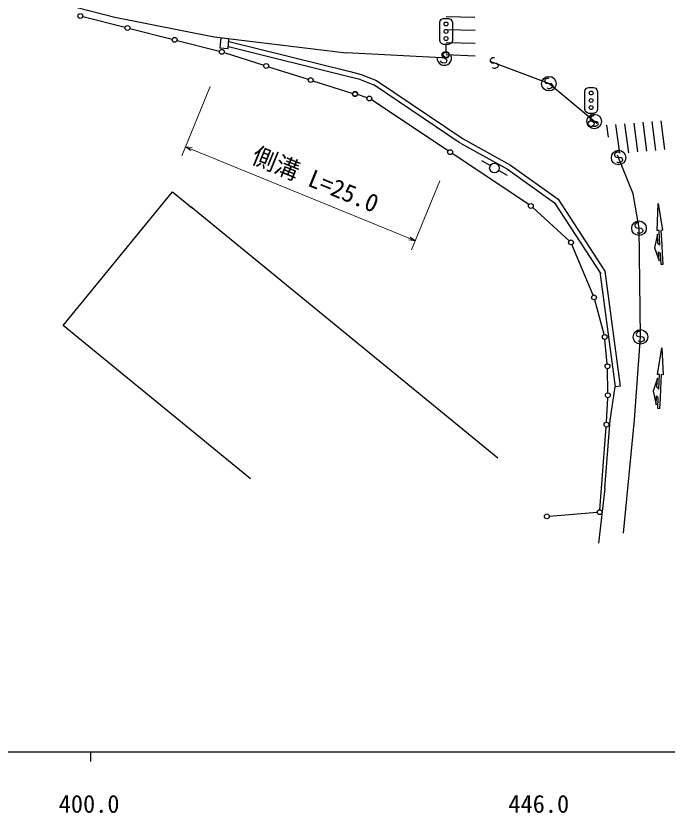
# Model space of a CAD drawing. Units: millimetres, scale not verified. Extents: x 40000 to 680000, y 20000 to 380000.
# Drawn here: x 460334 to 527168, y 198715 to 280482 of the extents above; entities that cross this region are included whole.
import ezdxf
from ezdxf.enums import TextEntityAlignment as Align

# ---------------------------------------------------------------- set-up
doc = ezdxf.new("R2010")
doc.units = ezdxf.units.MM
doc.header["$LTSCALE"] = 1000
for name, color, linetype, lineweight in [('M-BGD', 7, 'Continuous', 25), ('M-STR-HTXT', 7, 'Continuous', 13), ('M-STR-STRC', 7, 'Continuous', 25), ('M-TTL-BAND', 7, 'Continuous', 25)]:
    doc.layers.add(name, color=color, linetype=linetype, lineweight=lineweight)
doc.styles.add('ＭＳ ゴシック', font='')
doc.styles.get('ＭＳ ゴシック').set_extended_font_data('MS Gothic')

msp = doc.modelspace()

# ---------------------------------------------------------------- linework, layer by layer
at = {"layer": 'M-BGD'}
for p, q in [((434594, 289577), (470477, 280373)), ((467184, 280417), (471541, 279315)), ((470477, 280373), (480676, 278348)), ((503829, 279811), (503879, 279981)), ((503829, 277961), (503829, 279811)), ((503879, 279981), (504009, 280141)), ((504009, 280141), (504229, 280211)), ((504229, 280211), (504729, 280211)), ((504481, 280425), (507448, 280361)), ((504729, 280211), (504949, 280141)), ((504949, 280141), (505069, 279991)), ((505069, 279991), (505129, 279811)), ((505129, 279811), (505129, 277961)), ((472026, 279192), (476383, 278089)), ((504487, 279093), (507454, 279029)), ((480676, 278348), (494221, 276693)), ((481349, 278188), (481276, 277223)), ((482198, 278123), (481349, 278188)), ((482125, 277158), (482198, 278123)), ((476867, 277967), (481224, 276864)), ((481276, 277223), (482125, 277158)), ((482140, 277356), (494776, 274210)), ((482178, 277862), (494649, 274778)), ((503909, 277761), (503829, 277961)), ((504019, 277641), (503909, 277761)), ((504229, 277561), (504019, 277641)), ((504729, 277561), (504229, 277561)), ((504479, 276811), (504479, 277561)), ((504493, 277761), (507460, 277697)), ((504959, 277651), (504729, 277561)), ((505069, 277771), (504959, 277651)), ((505129, 277961), (505069, 277771)), ((481705, 276727), (485787, 275430)), ((504683, 276141), (494221, 276693)), ((504048, 276507), (504047, 276451)), ((504048, 276507), (504047, 276451)), ((504047, 276451), (504069, 276373)), ((504047, 276451), (504069, 276373)), ((504061, 276593), (504048, 276507)), ((504061, 276593), (504048, 276507)), ((504118, 276670), (504061, 276593)), ((504118, 276670), (504061, 276593)), ((504205, 276718), (504118, 276670)), ((504205, 276718), (504118, 276670)), ((504305, 276734), (504205, 276718)), ((504305, 276734), (504205, 276718)), ((504421, 276722), (504305, 276734)), ((504421, 276722), (504305, 276734)), ((504498, 276700), (504421, 276722)), ((504498, 276700), (504421, 276722)), ((504551, 276668), (504498, 276700)), ((504551, 276668), (504498, 276700)), ((507466, 276365), (504502, 276504)), ((504587, 276619), (504551, 276668)), ((504587, 276619), (504551, 276668)), ((503964, 275781), (503920, 275872)), ((503964, 275781), (503920, 275872)), ((504018, 275719), (503964, 275781)), ((504018, 275719), (503964, 275781)), ((504085, 275678), (504018, 275719)), ((504085, 275678), (504018, 275719)), ((504069, 276373), (504117, 276327)), ((504069, 276373), (504117, 276327)), ((504159, 275660), (504085, 275678)), ((504159, 275660), (504085, 275678)), ((504117, 276327), (504500, 276051)), ((504117, 276327), (504500, 276051)), ((504331, 275642), (504159, 275660)), ((504331, 275642), (504159, 275660)), ((504450, 275664), (504331, 275642)), ((504450, 275664), (504331, 275642)), ((504509, 275726), (504450, 275664)), ((504509, 275726), (504450, 275664)), ((504500, 276051), (504538, 275979)), ((504500, 276051), (504538, 275979)), ((504542, 275794), (504509, 275726)), ((504542, 275794), (504509, 275726)), ((504538, 275979), (504558, 275883)), ((504538, 275979), (504558, 275883)), ((504558, 275883), (504542, 275794)), ((504558, 275883), (504542, 275794)), ((509019, 275979), (509009, 275884)), ((509019, 275979), (509009, 275884)), ((509009, 275884), (509041, 275804)), ((509009, 275884), (509041, 275804)), ((509071, 276065), (509019, 275979)), ((509071, 276065), (509019, 275979)), ((515041, 273537), (509020, 275793)), ((509041, 275804), (509068, 275754)), ((509041, 275804), (509068, 275754)), ((509068, 275754), (509127, 275699)), ((509068, 275754), (509127, 275699)), ((509149, 276129), (509071, 276065)), ((509149, 276129), (509071, 276065)), ((509127, 275699), (509191, 275683)), ((509127, 275699), (509191, 275683)), ((509255, 276177), (509149, 276129)), ((509255, 276177), (509149, 276129)), ((509191, 275683), (509661, 275637)), ((509191, 275683), (509661, 275637)), ((509332, 276196), (509255, 276177)), ((509332, 276196), (509255, 276177)), ((509394, 276196), (509332, 276196)), ((509394, 276196), (509332, 276196)), ((509451, 276172), (509394, 276196)), ((509451, 276172), (509394, 276196)), ((509661, 275637), (509730, 275595)), ((509661, 275637), (509730, 275595)), ((509730, 275595), (509796, 275522)), ((509730, 275595), (509796, 275522)), ((486263, 275278), (490345, 273981)), ((494649, 274778), (495786, 274491)), ((509334, 275134), (509251, 275191)), ((509334, 275134), (509251, 275191)), ((509412, 275108), (509334, 275134)), ((509412, 275108), (509334, 275134)), ((509491, 275107), (509412, 275108)), ((509491, 275107), (509412, 275108)), ((509564, 275127), (509491, 275107)), ((509564, 275127), (509491, 275107)), ((509721, 275199), (509564, 275127)), ((509721, 275199), (509564, 275127)), ((509813, 275278), (509721, 275199)), ((509813, 275278), (509721, 275199)), ((509796, 275522), (509827, 275437)), ((509796, 275522), (509827, 275437)), ((509833, 275361), (509813, 275278)), ((509833, 275361), (509813, 275278)), ((509827, 275437), (509833, 275361)), ((509827, 275437), (509833, 275361)), ((494776, 274210), (495658, 273986)), ((495592, 274008), (497145, 273384)), ((495786, 274491), (497339, 273867)), ((514672, 273967), (514620, 273881)), ((514672, 273967), (514620, 273881)), ((514750, 274031), (514672, 273967)), ((514750, 274031), (514672, 273967)), ((514855, 274079), (514750, 274031)), ((514855, 274079), (514750, 274031)), ((514933, 274098), (514855, 274079)), ((514933, 274098), (514855, 274079)), ((514995, 274098), (514933, 274098)), ((514995, 274098), (514933, 274098)), ((515052, 274074), (514995, 274098)), ((515052, 274074), (514995, 274098)), ((490821, 273830), (494903, 272533)), ((497054, 273444), (505938, 267461)), ((497339, 273867), (506223, 267884)), ((514620, 273881), (514610, 273786)), ((514620, 273881), (514610, 273786)), ((514610, 273786), (514642, 273706)), ((514610, 273786), (514642, 273706)), ((514642, 273706), (514669, 273656)), ((514642, 273706), (514669, 273656)), ((514669, 273656), (514727, 273600)), ((514669, 273656), (514727, 273600)), ((514727, 273600), (514792, 273585)), ((514727, 273600), (514792, 273585)), ((514792, 273585), (515262, 273539)), ((514792, 273585), (515262, 273539)), ((519948, 269448), (515041, 273537)), ((515262, 273539), (515331, 273496)), ((515262, 273539), (515331, 273496)), ((515414, 273180), (515322, 273101)), ((515414, 273180), (515322, 273101)), ((515331, 273496), (515397, 273424)), ((515331, 273496), (515397, 273424)), ((515397, 273424), (515428, 273339)), ((515397, 273424), (515428, 273339)), ((515434, 273263), (515414, 273180)), ((515434, 273263), (515414, 273180)), ((515428, 273339), (515434, 273263)), ((515428, 273339), (515434, 273263)), ((518907, 273061), (519127, 273131)), ((519127, 273131), (519627, 273131)), ((519627, 273131), (519847, 273061)), ((496374, 272097), (495397, 272414)), ((496374, 272097), (495397, 272414)), ((514935, 273036), (514852, 273093)), ((514935, 273036), (514852, 273093)), ((515013, 273010), (514935, 273036)), ((515013, 273010), (514935, 273036)), ((515092, 273008), (515013, 273010)), ((515092, 273008), (515013, 273010)), ((515165, 273029), (515092, 273008)), ((515165, 273029), (515092, 273008)), ((515322, 273101), (515165, 273029)), ((515322, 273101), (515165, 273029)), ((518727, 272731), (518777, 272901)), ((518727, 270881), (518727, 272731)), ((518777, 272901), (518907, 273061)), ((519847, 273061), (519967, 272911)), ((519967, 272911), (520027, 272731)), ((520027, 272731), (520027, 270881)), ((504692, 266645), (496820, 271881)), ((504692, 266645), (496820, 271881)), ((518807, 270681), (518727, 270881)), ((518917, 270561), (518807, 270681)), ((519967, 270691), (519857, 270571)), ((520027, 270881), (519967, 270691)), ((519127, 270481), (518917, 270561)), ((519627, 270481), (519127, 270481)), ((519269, 270008), (519259, 269912)), ((519269, 270008), (519259, 269912)), ((519259, 269912), (519291, 269832)), ((519259, 269912), (519291, 269832)), ((519320, 270093), (519269, 270008)), ((519320, 270093), (519269, 270008)), ((519398, 270157), (519320, 270093)), ((519398, 270157), (519320, 270093)), ((519377, 269731), (519377, 270481)), ((519504, 270206), (519398, 270157)), ((519504, 270206), (519398, 270157)), ((519582, 270225), (519504, 270206)), ((519582, 270225), (519504, 270206)), ((519644, 270224), (519582, 270225)), ((519644, 270224), (519582, 270225)), ((519857, 270571), (519627, 270481)), ((519700, 270200), (519644, 270224)), ((519700, 270200), (519644, 270224)), ((519291, 269832), (519318, 269783)), ((519291, 269832), (519318, 269783)), ((519318, 269783), (519376, 269727)), ((519318, 269783), (519376, 269727)), ((519376, 269727), (519441, 269711)), ((519376, 269727), (519441, 269711)), ((519441, 269711), (519911, 269666)), ((519441, 269711), (519911, 269666)), ((519584, 269162), (519500, 269219)), ((519584, 269162), (519500, 269219)), ((519662, 269136), (519584, 269162)), ((519662, 269136), (519584, 269162)), ((519741, 269135), (519662, 269136)), ((519741, 269135), (519662, 269136)), ((519814, 269156), (519741, 269135)), ((519814, 269156), (519741, 269135)), ((519971, 269227), (519814, 269156)), ((519971, 269227), (519814, 269156)), ((519911, 269666), (519980, 269623)), ((519911, 269666), (519980, 269623)), ((520062, 269306), (519971, 269227)), ((520062, 269306), (519971, 269227)), ((519980, 269623), (520046, 269550)), ((519980, 269623), (520046, 269550)), ((520046, 269550), (520076, 269465)), ((520046, 269550), (520076, 269465)), ((520082, 269389), (520062, 269306)), ((520082, 269389), (520062, 269306)), ((520076, 269465), (520082, 269389)), ((520076, 269465), (520082, 269389)), ((520961, 269274), (521128, 268043)), ((521887, 269338), (522279, 266392)), ((522815, 269417), (523207, 266454)), ((523742, 269496), (524135, 266532)), ((524670, 269574), (525063, 266611)), ((525598, 269653), (525991, 266689)), ((526526, 269731), (526919, 266768)), ((505971, 267430), (510843, 264730)), ((506223, 267884), (511095, 265184)), ((512980, 261132), (505108, 266368)), ((512980, 261132), (505108, 266368)), ((521775, 266297), (521765, 266202)), ((521775, 266297), (521765, 266202)), ((521765, 266202), (521797, 266122)), ((521765, 266202), (521797, 266122)), ((521827, 266382), (521775, 266297)), ((521827, 266382), (521775, 266297)), ((521797, 266122), (521824, 266072)), ((521797, 266122), (521824, 266072)), ((521824, 266072), (521882, 266016)), ((521824, 266072), (521882, 266016)), ((521904, 266447), (521827, 266382)), ((521904, 266447), (521827, 266382)), ((521882, 266016), (521947, 266000)), ((521882, 266016), (521947, 266000)), ((522010, 266495), (521904, 266447)), ((522010, 266495), (521904, 266447)), ((521947, 266000), (522417, 265955)), ((521947, 266000), (522417, 265955)), ((522088, 266514), (522010, 266495)), ((522088, 266514), (522010, 266495)), ((522150, 266513), (522088, 266514)), ((522150, 266513), (522088, 266514)), ((523677, 262243), (522094, 266206)), ((522206, 266489), (522150, 266513)), ((522206, 266489), (522150, 266513)), ((522417, 265955), (522486, 265912)), ((522417, 265955), (522486, 265912)), ((522486, 265912), (522552, 265839)), ((522486, 265912), (522552, 265839)), ((522552, 265839), (522583, 265754)), ((522552, 265839), (522583, 265754)), ((522583, 265754), (522588, 265679)), ((522583, 265754), (522588, 265679)), ((509020, 265131), (508155, 265632)), ((511095, 265184), (515995, 261676)), ((522090, 265452), (522007, 265508)), ((522090, 265452), (522007, 265508)), ((522168, 265425), (522090, 265452)), ((522168, 265425), (522090, 265452)), ((522247, 265424), (522168, 265425)), ((522247, 265424), (522168, 265425)), ((522320, 265445), (522247, 265424)), ((522320, 265445), (522247, 265424)), ((522477, 265516), (522320, 265445)), ((522477, 265516), (522320, 265445)), ((522568, 265595), (522477, 265516)), ((522568, 265595), (522477, 265516)), ((522588, 265679), (522568, 265595)), ((522588, 265679), (522568, 265595)), ((509888, 264633), (510758, 264140)), ((510793, 264762), (515613, 261310)), ((465188, 248735), (476407, 262453)), ((476407, 262453), (478470, 260766)), ((515995, 261676), (520793, 254316)), ((524288, 258702), (523677, 262243)), ((478272, 260928), (509806, 235139)), ((515613, 261310), (520357, 254032)), ((517126, 257422), (513373, 260826)), ((517126, 257422), (513373, 260826)), ((524103, 259244), (523997, 259196)), ((524103, 259244), (523997, 259196)), ((524181, 259263), (524103, 259244)), ((524181, 259263), (524103, 259244)), ((524243, 259262), (524181, 259263)), ((524243, 259262), (524181, 259263)), ((524299, 259239), (524243, 259262)), ((524299, 259239), (524243, 259262)), ((523868, 259046), (523858, 258951)), ((523868, 259046), (523858, 258951)), ((523858, 258951), (523890, 258871)), ((523858, 258951), (523890, 258871)), ((523919, 259131), (523868, 259046)), ((523919, 259131), (523868, 259046)), ((523890, 258871), (523917, 258821)), ((523890, 258871), (523917, 258821)), ((523917, 258821), (523975, 258765)), ((523917, 258821), (523975, 258765)), ((523997, 259196), (523919, 259131)), ((523997, 259196), (523919, 259131)), ((523975, 258765), (524040, 258749)), ((523975, 258765), (524040, 258749)), ((524040, 258749), (524510, 258704)), ((524040, 258749), (524510, 258704)), ((524434, 247555), (524288, 258702)), ((524510, 258704), (524579, 258661)), ((524510, 258704), (524579, 258661)), ((524579, 258661), (524645, 258588)), ((524579, 258661), (524645, 258588)), ((524645, 258588), (524675, 258503)), ((524645, 258588), (524675, 258503)), ((524681, 258428), (524661, 258344)), ((524681, 258428), (524661, 258344)), ((524675, 258503), (524681, 258428)), ((524675, 258503), (524681, 258428)), ((524183, 258201), (524099, 258257)), ((524183, 258201), (524099, 258257)), ((524261, 258174), (524183, 258201)), ((524261, 258174), (524183, 258201)), ((524340, 258173), (524261, 258174)), ((524340, 258173), (524261, 258174)), ((524413, 258194), (524340, 258173)), ((524413, 258194), (524340, 258173)), ((524570, 258266), (524413, 258194)), ((524570, 258266), (524413, 258194)), ((524661, 258344), (524570, 258266)), ((524661, 258344), (524570, 258266)), ((519577, 251843), (517408, 257023)), ((519577, 251843), (517408, 257023)), ((520793, 254316), (522358, 242489)), ((520277, 254248), (521842, 242420)), ((520702, 247789), (519738, 251371)), ((520702, 247789), (519738, 251371)), ((484422, 233004), (465188, 248735)), ((524014, 247899), (524003, 247804)), ((524014, 247899), (524003, 247804)), ((524003, 247804), (524036, 247724)), ((524003, 247804), (524036, 247724)), ((524065, 247985), (524014, 247899)), ((524065, 247985), (524014, 247899)), ((524143, 248049), (524065, 247985)), ((524143, 248049), (524065, 247985)), ((524249, 248097), (524143, 248049)), ((524249, 248097), (524143, 248049)), ((524327, 248116), (524249, 248097)), ((524327, 248116), (524249, 248097)), ((524389, 248116), (524327, 248116)), ((524389, 248116), (524327, 248116)), ((524445, 248092), (524389, 248116)), ((524445, 248092), (524389, 248116)), ((521035, 244794), (520791, 247299)), ((521035, 244794), (520791, 247299)), ((523825, 239047), (524434, 247555)), ((524036, 247724), (524063, 247674)), ((524036, 247724), (524063, 247674)), ((524063, 247674), (524121, 247619)), ((524063, 247674), (524121, 247619)), ((524121, 247619), (524186, 247603)), ((524121, 247619), (524186, 247603)), ((524186, 247603), (524656, 247557)), ((524186, 247603), (524656, 247557)), ((524329, 247054), (524245, 247111)), ((524329, 247054), (524245, 247111)), ((524407, 247028), (524329, 247054)), ((524407, 247028), (524329, 247054)), ((524486, 247027), (524407, 247028)), ((524486, 247027), (524407, 247028)), ((524558, 247047), (524486, 247027)), ((524558, 247047), (524486, 247027)), ((524715, 247119), (524558, 247047)), ((524715, 247119), (524558, 247047)), ((524656, 247557), (524725, 247515)), ((524656, 247557), (524725, 247515)), ((524807, 247198), (524715, 247119)), ((524807, 247198), (524715, 247119)), ((524725, 247515), (524791, 247442)), ((524725, 247515), (524791, 247442)), ((524791, 247442), (524821, 247357)), ((524791, 247442), (524821, 247357)), ((524827, 247281), (524807, 247198)), ((524827, 247281), (524807, 247198)), ((524821, 247357), (524827, 247281)), ((524821, 247357), (524827, 247281)), ((521085, 241820), (521062, 244295)), ((521085, 241820), (521062, 244295)), ((521341, 239026), (521842, 242420)), ((522358, 242489), (521842, 242420)), ((520962, 238811), (521076, 241321)), ((520962, 238811), (521076, 241321)), ((520790, 232002), (521341, 239026)), ((522683, 227410), (523825, 239047)), ((520268, 229833), (520931, 238312)), ((520268, 229833), (520931, 238312)), ((520790, 232002), (520120, 226392)), ((515071, 229164), (519999, 229564)), ((515071, 229164), (519999, 229564))]:
    msp.add_line(p, q, dxfattribs=at)
for centre, radius in [((466942, 280479), 249), ((504479, 279661), 200), ((471783, 279253), 249), ((504479, 278892), 200), ((476625, 278028), 249), ((504479, 278161), 200), ((481467, 276803), 249), ((504479, 276511), 300), ((504502, 276504), 300), ((486025, 275354), 249), ((490583, 273906), 249), ((515041, 273537), 746), ((515041, 273537), 746), ((495141, 272457), 249), ((495160, 272492), 249), ((495160, 272492), 249), ((519377, 272581), 200), ((496611, 272020), 249), ((496611, 272020), 249), ((519377, 271811), 200), ((519377, 271081), 200), ((519689, 269664), 746), ((519689, 269664), 746), ((519371, 269419), 300), ((519377, 269431), 300), ((504900, 266507), 249), ((504900, 266507), 249), ((522195, 265953), 746), ((522195, 265953), 746), ((509453, 264880), 498), ((513188, 260994), 249), ((513188, 260994), 249), ((524288, 258702), 746), ((524288, 258702), 746), ((517311, 257254), 249), ((517311, 257254), 249), ((519673, 251612), 249), ((519673, 251612), 249), ((520767, 247547), 249), ((520767, 247547), 249), ((524434, 247555), 746), ((524434, 247555), 746), ((521060, 244545), 249), ((521060, 244545), 249), ((521087, 241571), 249), ((521087, 241571), 249), ((520951, 238561), 249), ((520951, 238561), 249), ((520248, 229584), 249), ((520248, 229584), 249), ((520248, 229584), 249), ((520248, 229584), 249), ((514821, 229144), 249), ((514821, 229144), 249)]:
    msp.add_circle(centre, radius, dxfattribs=at)
msp.add_arc((504308, 276161), 746, 176.9776, 25.46545, dxfattribs=at)
msp.add_arc((504308, 276161), 746, 176.9776, 25.46545, dxfattribs=at)
at = {"layer": 'M-STR-HTXT'}
for p, q in [((480282, 273235), (477376, 266143)), ((477755, 267069), (478295, 266672)), ((478418, 266973), (477755, 267069)), ((477755, 267069), (501330, 257407)), ((500951, 256482), (503857, 263574)), ((501330, 257407), (500790, 257804)), ((500856, 257601), (500963, 257558)), ((500667, 257503), (501330, 257407))]:
    msp.add_line(p, q, dxfattribs=at)
at = {"layer": 'M-STR-STRC'}
for p, q in [((526153, 258466), (526261, 261228)), ((526261, 261228), (526714, 258501)), ((526340, 258478), (526153, 258466)), ((526433, 256981), (526340, 258478)), ((526714, 258501), (526527, 258490)), ((526527, 258490), (526621, 256992)), ((526176, 258092), (525888, 256696)), ((526235, 257156), (526176, 258092)), ((526433, 256981), (526235, 257156)), ((526621, 256992), (526675, 256119)), ((525888, 256696), (526348, 255347)), ((526348, 255347), (526289, 256283)), ((526289, 256283), (526488, 256107)), ((526558, 254985), (526488, 256107)), ((526675, 256119), (526746, 254996)), ((526746, 254996), (526558, 254985)), ((526197, 243708), (526614, 246441)), ((526614, 246441), (526759, 243680)), ((526384, 243699), (526197, 243708)), ((526310, 242201), (526384, 243699)), ((526572, 243690), (526497, 242192)), ((526759, 243680), (526572, 243690)), ((526179, 243334), (525736, 241979)), ((526132, 242397), (526179, 243334)), ((526310, 242201), (526132, 242397)), ((526497, 242192), (526454, 241318)), ((525736, 241979), (526042, 240587)), ((526042, 240587), (526089, 241524)), ((526089, 241524), (526267, 241327)), ((526211, 240203), (526267, 241327)), ((526454, 241318), (526398, 240194)), ((526398, 240194), (526211, 240203))]:
    msp.add_line(p, q, dxfattribs=at)
at = {"layer": 'M-TTL-BAND'}
for p, q in [((40000, 205000), (579000, 205000)), ((468000, 205000), (468000, 204000))]:
    msp.add_line(p, q, dxfattribs=at)

# ---------------------------------------------------------------- texts
at = {"layer": 'M-STR-HTXT', "style": 'ＭＳ ゴシック'}
msp.add_text('側溝 L=25.0', height=1833, rotation=337.7, dxfattribs=at).set_placement((484172, 264967), align=Align.BOTTOM_LEFT)
at = {"layer": 'M-TTL-BAND', "style": 'ＭＳ ゴシック'}
for s, p in [('400.0', (467844, 198195)), ('446.0', (514000, 198195))]:
    msp.add_text(s, height=1833, dxfattribs=at).set_placement(p, align=Align.BOTTOM_CENTER)

doc.saveas('drawing.dxf')
